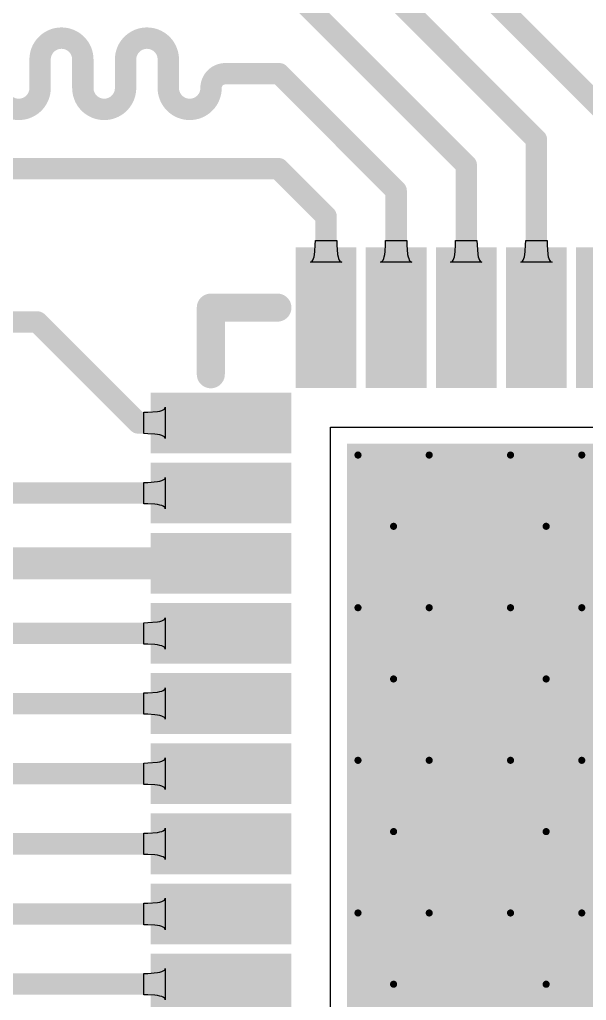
# Model space of a CAD drawing. Header units: millimetres. Extents: x 80 to 220, y 44 to 120.
# Drawn here: x 116.26 to 120.3, y 76.71 to 83.7 of the extents above; entities that cross this region are included whole.
import ezdxf

# ---------------------------------------------------------------- set-up
doc = ezdxf.new("R2010")
doc.units = ezdxf.units.MM
for name, color, linetype in [('BottomLayer', 5, 'Continuous'), ('DrillDrawing', 1, 'Continuous'), ('MultiLayer', 9, 'Continuous'), ('TopLayer', 1, 'Continuous'), ('TopOverlay', 2, 'Continuous'), ('TopPaste', 8, 'Continuous'), ('TopSolder', 216, 'Continuous'), ('ViaHoleLayer', 16, 'Continuous')]:
    doc.layers.add(name, color=color, linetype=linetype)

# ---------------------------------------------------------------- blocks, each defined once
blk = doc.blocks.new('QFN_64PIN_7')
at = {"layer": 'TopLayer'}
for points in [[(-3.5, -3.5), (3.5, -3.5), (-3.5, 3.5), (3.5, 3.5)], [(-4.9, -2.135), (-4.9, -2.365), (-4.1, -2.135), (-4.1, -2.365)], [(-4.9, -2.635), (-4.9, -2.865), (-4.1, -2.635), (-4.1, -2.865)], [(-4.9, -3.135), (-4.9, -3.365), (-4.1, -3.135), (-4.1, -3.365)], [(-4.9, -3.635), (-4.9, -3.865), (-4.1, -3.635), (-4.1, -3.865)], [(-3.635, -4.1), (-3.865, -4.1), (-3.635, -4.9), (-3.865, -4.9)], [(-3.135, -4.1), (-3.365, -4.1), (-3.135, -4.9), (-3.365, -4.9)], [(-2.635, -4.1), (-2.865, -4.1), (-2.635, -4.9), (-2.865, -4.9)], [(-2.135, -4.1), (-2.365, -4.1), (-2.135, -4.9), (-2.365, -4.9)], [(-1.635, -4.1), (-1.865, -4.1), (-1.635, -4.9), (-1.865, -4.9)], [(-1.135, -4.1), (-1.365, -4.1), (-1.135, -4.9), (-1.365, -4.9)], [(-0.635, -4.1), (-0.865, -4.1), (-0.635, -4.9), (-0.865, -4.9)], [(-0.135, -4.1), (-0.365, -4.1), (-0.135, -4.9), (-0.365, -4.9)], [(0.365, -4.1), (0.135, -4.1), (0.365, -4.9), (0.135, -4.9)]]:
    blk.add_solid(points, dxfattribs=at)
at = {"layer": 'TopOverlay', "const_width": 0.2}
for points in [[(-4.572, -4.572), (-4.572, -4.097)], [(-4.097, -4.572), (-4.572, -4.572)]]:
    blk.add_lwpolyline(points, dxfattribs=at)
at = {"layer": 'TopOverlay', "const_width": 0.1}
for points in [[(-4.622, -4.097, 1), (-4.522, -4.097, 1)], [(-4.622, -4.572, 1), (-4.522, -4.572, 1)], [(-4.622, -4.572, 1), (-4.522, -4.572, 1)], [(-4.147, -4.572, 1), (-4.047, -4.572, 1)]]:
    blk.add_lwpolyline(points, format="xyb", close=True, dxfattribs=at)
at = {"layer": 'TopPaste'}
for points in [[(-3.5, -3.5), (3.5, -3.5), (-3.5, 3.5), (3.5, 3.5)], [(-4.9, -2.135), (-4.9, -2.365), (-4.1, -2.135), (-4.1, -2.365)], [(-4.9, -2.635), (-4.9, -2.865), (-4.1, -2.635), (-4.1, -2.865)], [(-4.9, -3.135), (-4.9, -3.365), (-4.1, -3.135), (-4.1, -3.365)], [(-4.9, -3.635), (-4.9, -3.865), (-4.1, -3.635), (-4.1, -3.865)], [(-3.635, -4.1), (-3.865, -4.1), (-3.635, -4.9), (-3.865, -4.9)], [(-3.135, -4.1), (-3.365, -4.1), (-3.135, -4.9), (-3.365, -4.9)], [(-2.635, -4.1), (-2.865, -4.1), (-2.635, -4.9), (-2.865, -4.9)], [(-2.135, -4.1), (-2.365, -4.1), (-2.135, -4.9), (-2.365, -4.9)], [(-1.635, -4.1), (-1.865, -4.1), (-1.635, -4.9), (-1.865, -4.9)], [(-1.135, -4.1), (-1.365, -4.1), (-1.135, -4.9), (-1.365, -4.9)], [(-0.635, -4.1), (-0.865, -4.1), (-0.635, -4.9), (-0.865, -4.9)], [(-0.135, -4.1), (-0.365, -4.1), (-0.135, -4.9), (-0.365, -4.9)], [(0.365, -4.1), (0.135, -4.1), (0.365, -4.9), (0.135, -4.9)]]:
    blk.add_solid(points, dxfattribs=at)
at = {"layer": 'TopSolder'}
for points in [[(-3.6016, -3.6016), (3.6016, -3.6016), (-3.6016, 3.6016), (3.6016, 3.6016)], [(-5.0016, -1.5334), (-5.0016, -1.9666), (-3.9984, -1.5334), (-3.9984, -1.9666)], [(-5.0016, -2.0334), (-5.0016, -2.4666), (-3.9984, -2.0334), (-3.9984, -2.4666)], [(-5.0016, -2.5334), (-5.0016, -2.9666), (-3.9984, -2.5334), (-3.9984, -2.9666)], [(-5.0016, -3.0334), (-5.0016, -3.4666), (-3.9984, -3.0334), (-3.9984, -3.4666)], [(-5.0016, -3.5334), (-5.0016, -3.9666), (-3.9984, -3.5334), (-3.9984, -3.9666)], [(-3.5334, -3.9984), (-3.9666, -3.9984), (-3.5334, -5.0016), (-3.9666, -5.0016)], [(-3.0334, -3.9984), (-3.4666, -3.9984), (-3.0334, -5.0016), (-3.4666, -5.0016)], [(-2.5334, -3.9984), (-2.9666, -3.9984), (-2.5334, -5.0016), (-2.9666, -5.0016)], [(-2.0334, -3.9984), (-2.4666, -3.9984), (-2.0334, -5.0016), (-2.4666, -5.0016)], [(-1.5334, -3.9984), (-1.9666, -3.9984), (-1.5334, -5.0016), (-1.9666, -5.0016)], [(-1.0334, -3.9984), (-1.4666, -3.9984), (-1.0334, -5.0016), (-1.4666, -5.0016)], [(-0.5334, -3.9984), (-0.9666, -3.9984), (-0.5334, -5.0016), (-0.9666, -5.0016)], [(-0.0334, -3.9984), (-0.4666, -3.9984), (-0.0334, -5.0016), (-0.4666, -5.0016)], [(0.4666, -3.9984), (0.0334, -3.9984), (0.4666, -5.0016), (0.0334, -5.0016)]]:
    blk.add_solid(points, dxfattribs=at)

msp = doc.modelspace()

# ---------------------------------------------------------------- linework, layer by layer
at = {"layer": 'BottomLayer', "const_width": 0.225}
for points in [[(118.8127, 80.3468, 1), (119.0377, 80.3468, 1)], [(118.8127, 80.3468, 1), (119.0377, 80.3468, 1)], [(118.8127, 80.3468, 1), (119.0377, 80.3468, 1)], [(118.8127, 80.3468, 1), (119.0377, 80.3468, 1)], [(119.9007, 80.3468, 1), (120.1257, 80.3468, 1)], [(118.8127, 79.2588, 1), (119.0377, 79.2588, 1)], [(118.8127, 79.2588, 1), (119.0377, 79.2588, 1)], [(118.8127, 79.2588, 1), (119.0377, 79.2588, 1)], [(119.9007, 79.2588, 1), (120.1257, 79.2588, 1)], [(118.8127, 78.1709, 1), (119.0377, 78.1709, 1)], [(118.8127, 78.1709, 1), (119.0377, 78.1709, 1)], [(118.8127, 78.1709, 1), (119.0377, 78.1709, 1)], [(119.9007, 78.1709, 1), (120.1257, 78.1709, 1)], [(118.8127, 77.0829, 1), (119.0377, 77.0829, 1)], [(118.8127, 77.0829, 1), (119.0377, 77.0829, 1)], [(118.8127, 77.0829, 1), (119.0377, 77.0829, 1)], [(119.9007, 77.0829, 1), (120.1257, 77.0829, 1)]]:
    msp.add_lwpolyline(points, format="xyb", close=True, dxfattribs=at)
at = {"layer": 'DrillDrawing', "const_width": 0.0508}
for points in [[(118.6712, 80.6008), (119.1792, 80.6008)], [(118.6712, 80.6008), (118.9252, 80.0928)], [(118.6712, 80.6008), (119.1792, 80.6008)], [(118.6712, 80.6008), (118.9252, 80.0928)], [(118.6712, 80.6008), (119.1792, 80.6008)], [(118.6712, 80.6008), (118.9252, 80.0928)], [(118.6712, 80.6008), (119.1792, 80.6008)], [(118.6712, 80.6008), (118.9252, 80.0928)], [(118.9252, 80.0928), (119.1792, 80.6008)], [(118.9252, 80.0928), (119.1792, 80.6008)], [(118.9252, 80.0928), (119.1792, 80.6008)], [(118.9252, 80.0928), (119.1792, 80.6008)], [(119.7592, 80.6008), (120.2672, 80.6008)], [(119.7592, 80.6008), (120.0132, 80.0928)], [(120.0132, 80.0928), (120.2672, 80.6008)], [(118.6712, 79.5128), (119.1792, 79.5128)], [(118.6712, 79.5128), (118.9252, 79.0048)], [(118.6712, 79.5128), (119.1792, 79.5128)], [(118.6712, 79.5128), (118.9252, 79.0048)], [(118.6712, 79.5128), (119.1792, 79.5128)], [(118.6712, 79.5128), (118.9252, 79.0048)], [(118.9252, 79.0048), (119.1792, 79.5128)], [(118.9252, 79.0048), (119.1792, 79.5128)], [(118.9252, 79.0048), (119.1792, 79.5128)], [(119.7592, 79.5128), (120.2672, 79.5128)], [(119.7592, 79.5128), (120.0132, 79.0048)], [(120.0132, 79.0048), (120.2672, 79.5128)], [(118.6712, 78.4249), (119.1792, 78.4249)], [(118.6712, 78.4249), (118.9252, 77.9169)], [(118.6712, 78.4249), (119.1792, 78.4249)], [(118.6712, 78.4249), (118.9252, 77.9169)], [(118.6712, 78.4249), (119.1792, 78.4249)], [(118.6712, 78.4249), (118.9252, 77.9169)], [(118.9252, 77.9169), (119.1792, 78.4249)], [(118.9252, 77.9169), (119.1792, 78.4249)], [(118.9252, 77.9169), (119.1792, 78.4249)], [(119.7592, 78.4249), (120.2672, 78.4249)], [(119.7592, 78.4249), (120.0132, 77.9169)], [(120.0132, 77.9169), (120.2672, 78.4249)], [(118.6712, 77.3369), (119.1792, 77.3369)], [(118.6712, 77.3369), (118.9252, 76.8289)], [(118.6712, 77.3369), (119.1792, 77.3369)], [(118.6712, 77.3369), (118.9252, 76.8289)], [(118.6712, 77.3369), (119.1792, 77.3369)], [(118.6712, 77.3369), (118.9252, 76.8289)], [(118.9252, 76.8289), (119.1792, 77.3369)], [(118.9252, 76.8289), (119.1792, 77.3369)], [(118.9252, 76.8289), (119.1792, 77.3369)], [(119.7592, 77.3369), (120.2672, 77.3369)], [(119.7592, 77.3369), (120.0132, 76.8289)], [(120.0132, 76.8289), (120.2672, 77.3369)]]:
    msp.add_lwpolyline(points, dxfattribs=at)
at = {"layer": 'DrillDrawing', "const_width": 0.0254}
for points in [[(118.6585, 80.6008, 1), (118.6839, 80.6008, 1)], [(118.6585, 80.6008, 1), (118.6839, 80.6008, 1)], [(118.6585, 80.6008, 1), (118.6839, 80.6008, 1)], [(118.6585, 80.6008, 1), (118.6839, 80.6008, 1)], [(118.6585, 80.6008, 1), (118.6839, 80.6008, 1)], [(118.6585, 80.6008, 1), (118.6839, 80.6008, 1)], [(118.6585, 80.6008, 1), (118.6839, 80.6008, 1)], [(118.6585, 80.6008, 1), (118.6839, 80.6008, 1)], [(119.1665, 80.6008, 1), (119.1919, 80.6008, 1)], [(119.1665, 80.6008, 1), (119.1919, 80.6008, 1)], [(119.1665, 80.6008, 1), (119.1919, 80.6008, 1)], [(119.1665, 80.6008, 1), (119.1919, 80.6008, 1)], [(119.1665, 80.6008, 1), (119.1919, 80.6008, 1)], [(119.1665, 80.6008, 1), (119.1919, 80.6008, 1)], [(119.1665, 80.6008, 1), (119.1919, 80.6008, 1)], [(119.1665, 80.6008, 1), (119.1919, 80.6008, 1)], [(119.7465, 80.6008, 1), (119.7719, 80.6008, 1)], [(119.7465, 80.6008, 1), (119.7719, 80.6008, 1)], [(120.2545, 80.6008, 1), (120.2799, 80.6008, 1)], [(120.2545, 80.6008, 1), (120.2799, 80.6008, 1)], [(118.9125, 80.0928, 1), (118.9379, 80.0928, 1)], [(118.9125, 80.0928, 1), (118.9379, 80.0928, 1)], [(118.9125, 80.0928, 1), (118.9379, 80.0928, 1)], [(118.9125, 80.0928, 1), (118.9379, 80.0928, 1)], [(118.9125, 80.0928, 1), (118.9379, 80.0928, 1)], [(118.9125, 80.0928, 1), (118.9379, 80.0928, 1)], [(118.9125, 80.0928, 1), (118.9379, 80.0928, 1)], [(118.9125, 80.0928, 1), (118.9379, 80.0928, 1)], [(120.0005, 80.0928, 1), (120.0259, 80.0928, 1)], [(120.0005, 80.0928, 1), (120.0259, 80.0928, 1)], [(118.6585, 79.5128, 1), (118.6839, 79.5128, 1)], [(118.6585, 79.5128, 1), (118.6839, 79.5128, 1)], [(118.6585, 79.5128, 1), (118.6839, 79.5128, 1)], [(118.6585, 79.5128, 1), (118.6839, 79.5128, 1)], [(118.6585, 79.5128, 1), (118.6839, 79.5128, 1)], [(118.6585, 79.5128, 1), (118.6839, 79.5128, 1)], [(119.1665, 79.5128, 1), (119.1919, 79.5128, 1)], [(119.1665, 79.5128, 1), (119.1919, 79.5128, 1)], [(119.1665, 79.5128, 1), (119.1919, 79.5128, 1)], [(119.1665, 79.5128, 1), (119.1919, 79.5128, 1)], [(119.1665, 79.5128, 1), (119.1919, 79.5128, 1)], [(119.1665, 79.5128, 1), (119.1919, 79.5128, 1)], [(119.7465, 79.5128, 1), (119.7719, 79.5128, 1)], [(119.7465, 79.5128, 1), (119.7719, 79.5128, 1)], [(120.2545, 79.5128, 1), (120.2799, 79.5128, 1)], [(120.2545, 79.5128, 1), (120.2799, 79.5128, 1)], [(118.9125, 79.0048, 1), (118.9379, 79.0048, 1)], [(118.9125, 79.0048, 1), (118.9379, 79.0048, 1)], [(118.9125, 79.0048, 1), (118.9379, 79.0048, 1)], [(118.9125, 79.0048, 1), (118.9379, 79.0048, 1)], [(118.9125, 79.0048, 1), (118.9379, 79.0048, 1)], [(118.9125, 79.0048, 1), (118.9379, 79.0048, 1)], [(120.0005, 79.0048, 1), (120.0259, 79.0048, 1)], [(120.0005, 79.0048, 1), (120.0259, 79.0048, 1)], [(118.6585, 78.4249, 1), (118.6839, 78.4249, 1)], [(118.6585, 78.4249, 1), (118.6839, 78.4249, 1)], [(118.6585, 78.4249, 1), (118.6839, 78.4249, 1)], [(118.6585, 78.4249, 1), (118.6839, 78.4249, 1)], [(118.6585, 78.4249, 1), (118.6839, 78.4249, 1)], [(118.6585, 78.4249, 1), (118.6839, 78.4249, 1)], [(119.1665, 78.4249, 1), (119.1919, 78.4249, 1)], [(119.1665, 78.4249, 1), (119.1919, 78.4249, 1)], [(119.1665, 78.4249, 1), (119.1919, 78.4249, 1)], [(119.1665, 78.4249, 1), (119.1919, 78.4249, 1)], [(119.1665, 78.4249, 1), (119.1919, 78.4249, 1)], [(119.1665, 78.4249, 1), (119.1919, 78.4249, 1)], [(119.7465, 78.4249, 1), (119.7719, 78.4249, 1)], [(119.7465, 78.4249, 1), (119.7719, 78.4249, 1)], [(120.2545, 78.4249, 1), (120.2799, 78.4249, 1)], [(120.2545, 78.4249, 1), (120.2799, 78.4249, 1)], [(118.9125, 77.9169, 1), (118.9379, 77.9169, 1)], [(118.9125, 77.9169, 1), (118.9379, 77.9169, 1)], [(118.9125, 77.9169, 1), (118.9379, 77.9169, 1)], [(118.9125, 77.9169, 1), (118.9379, 77.9169, 1)], [(118.9125, 77.9169, 1), (118.9379, 77.9169, 1)], [(118.9125, 77.9169, 1), (118.9379, 77.9169, 1)], [(120.0005, 77.9169, 1), (120.0259, 77.9169, 1)], [(120.0005, 77.9169, 1), (120.0259, 77.9169, 1)], [(118.6585, 77.3369, 1), (118.6839, 77.3369, 1)], [(118.6585, 77.3369, 1), (118.6839, 77.3369, 1)], [(118.6585, 77.3369, 1), (118.6839, 77.3369, 1)], [(118.6585, 77.3369, 1), (118.6839, 77.3369, 1)], [(118.6585, 77.3369, 1), (118.6839, 77.3369, 1)], [(118.6585, 77.3369, 1), (118.6839, 77.3369, 1)], [(119.1665, 77.3369, 1), (119.1919, 77.3369, 1)], [(119.1665, 77.3369, 1), (119.1919, 77.3369, 1)], [(119.1665, 77.3369, 1), (119.1919, 77.3369, 1)], [(119.1665, 77.3369, 1), (119.1919, 77.3369, 1)], [(119.1665, 77.3369, 1), (119.1919, 77.3369, 1)], [(119.1665, 77.3369, 1), (119.1919, 77.3369, 1)], [(119.7465, 77.3369, 1), (119.7719, 77.3369, 1)], [(119.7465, 77.3369, 1), (119.7719, 77.3369, 1)], [(120.2545, 77.3369, 1), (120.2799, 77.3369, 1)], [(120.2545, 77.3369, 1), (120.2799, 77.3369, 1)], [(118.9125, 76.8289, 1), (118.9379, 76.8289, 1)], [(118.9125, 76.8289, 1), (118.9379, 76.8289, 1)], [(118.9125, 76.8289, 1), (118.9379, 76.8289, 1)], [(118.9125, 76.8289, 1), (118.9379, 76.8289, 1)], [(118.9125, 76.8289, 1), (118.9379, 76.8289, 1)], [(118.9125, 76.8289, 1), (118.9379, 76.8289, 1)], [(120.0005, 76.8289, 1), (120.0259, 76.8289, 1)], [(120.0005, 76.8289, 1), (120.0259, 76.8289, 1)]]:
    msp.add_lwpolyline(points, format="xyb", close=True, dxfattribs=at)
at = {"layer": 'MultiLayer', "const_width": 0.225}
for points in [[(118.8127, 80.3468, 1), (119.0377, 80.3468, 1)], [(118.8127, 80.3468, 1), (119.0377, 80.3468, 1)], [(118.8127, 80.3468, 1), (119.0377, 80.3468, 1)], [(118.8127, 80.3468, 1), (119.0377, 80.3468, 1)], [(119.9007, 80.3468, 1), (120.1257, 80.3468, 1)], [(118.8127, 79.2588, 1), (119.0377, 79.2588, 1)], [(118.8127, 79.2588, 1), (119.0377, 79.2588, 1)], [(118.8127, 79.2588, 1), (119.0377, 79.2588, 1)], [(119.9007, 79.2588, 1), (120.1257, 79.2588, 1)], [(118.8127, 78.1709, 1), (119.0377, 78.1709, 1)], [(118.8127, 78.1709, 1), (119.0377, 78.1709, 1)], [(118.8127, 78.1709, 1), (119.0377, 78.1709, 1)], [(119.9007, 78.1709, 1), (120.1257, 78.1709, 1)], [(118.8127, 77.0829, 1), (119.0377, 77.0829, 1)], [(118.8127, 77.0829, 1), (119.0377, 77.0829, 1)], [(118.8127, 77.0829, 1), (119.0377, 77.0829, 1)], [(119.9007, 77.0829, 1), (120.1257, 77.0829, 1)]]:
    msp.add_lwpolyline(points, format="xyb", close=True, dxfattribs=at)
at = {"layer": 'TopLayer'}
for p, q in [((118.3642, 82.0512), (118.367, 82.1)), ((118.367, 82.1), (118.3674, 82.1289)), ((118.3674, 82.1289), (118.5198, 82.1289)), ((118.5198, 82.1289), (118.5202, 82.1)), ((118.5202, 82.1), (118.5255, 82.0314)), ((118.8642, 82.0512), (118.867, 82.1)), ((118.867, 82.1), (118.8674, 82.1289)), ((118.8674, 82.1289), (119.0198, 82.1289)), ((119.0198, 82.1289), (119.0202, 82.1)), ((119.0202, 82.1), (119.0255, 82.0314)), ((119.3642, 82.0512), (119.367, 82.1)), ((119.367, 82.1), (119.3674, 82.1289)), ((119.3674, 82.1289), (119.5198, 82.1289)), ((119.5198, 82.1289), (119.5202, 82.1)), ((119.5202, 82.1), (119.5255, 82.0314)), ((119.8642, 82.0512), (119.867, 82.1)), ((119.867, 82.1), (119.8674, 82.1289)), ((119.8674, 82.1289), (120.0198, 82.1289)), ((120.0198, 82.1289), (120.0202, 82.1)), ((120.0202, 82.1), (120.0255, 82.0314)), ((118.3499, 81.9903), (118.3545, 82.0009)), ((118.3545, 82.0009), (118.3585, 82.0146)), ((118.3585, 82.0146), (118.3617, 82.0314)), ((118.3617, 82.0314), (118.3642, 82.0512)), ((118.5255, 82.0314), (118.5287, 82.0146)), ((118.5287, 82.0146), (118.5327, 82.0009)), ((118.5327, 82.0009), (118.5373, 81.9903)), ((118.8499, 81.9903), (118.8545, 82.0009)), ((118.8545, 82.0009), (118.8585, 82.0146)), ((118.8585, 82.0146), (118.8617, 82.0314)), ((118.8617, 82.0314), (118.8642, 82.0512)), ((119.0255, 82.0314), (119.0287, 82.0146)), ((119.0287, 82.0146), (119.0327, 82.0009)), ((119.0327, 82.0009), (119.0373, 81.9903)), ((119.3499, 81.9903), (119.3545, 82.0009)), ((119.3545, 82.0009), (119.3585, 82.0146)), ((119.3585, 82.0146), (119.3617, 82.0314)), ((119.3617, 82.0314), (119.3642, 82.0512)), ((119.5255, 82.0314), (119.5287, 82.0146)), ((119.5287, 82.0146), (119.5327, 82.0009)), ((119.5327, 82.0009), (119.5373, 81.9903)), ((119.8499, 81.9903), (119.8545, 82.0009)), ((119.8545, 82.0009), (119.8585, 82.0146)), ((119.8585, 82.0146), (119.8617, 82.0314)), ((119.8617, 82.0314), (119.8642, 82.0512)), ((120.0255, 82.0314), (120.0287, 82.0146)), ((120.0287, 82.0146), (120.0327, 82.0009)), ((120.0327, 82.0009), (120.0373, 81.9903)), ((118.3317, 81.9765), (118.3384, 81.9781)), ((118.5556, 81.9765), (118.3317, 81.9765)), ((118.3384, 81.9781), (118.3445, 81.9826)), ((118.3445, 81.9826), (118.3499, 81.9903)), ((118.5373, 81.9903), (118.5427, 81.9826)), ((118.5427, 81.9826), (118.5488, 81.9781)), ((118.5488, 81.9781), (118.5556, 81.9765)), ((118.8316, 81.9765), (118.8384, 81.9781)), ((119.0556, 81.9765), (118.8316, 81.9765)), ((118.8384, 81.9781), (118.8445, 81.9826)), ((118.8445, 81.9826), (118.8499, 81.9903)), ((119.0373, 81.9903), (119.0427, 81.9826)), ((119.0427, 81.9826), (119.0488, 81.9781)), ((119.0488, 81.9781), (119.0556, 81.9765)), ((119.3316, 81.9765), (119.3384, 81.9781)), ((119.5555, 81.9765), (119.3316, 81.9765)), ((119.3384, 81.9781), (119.3445, 81.9826)), ((119.3445, 81.9826), (119.3499, 81.9903)), ((119.5373, 81.9903), (119.5427, 81.9826)), ((119.5427, 81.9826), (119.5488, 81.9781)), ((119.5488, 81.9781), (119.5555, 81.9765)), ((119.8316, 81.9765), (119.8384, 81.9781)), ((120.0555, 81.9765), (119.8316, 81.9765)), ((119.8384, 81.9781), (119.8445, 81.9826)), ((119.8445, 81.9826), (119.8499, 81.9903)), ((120.0373, 81.9903), (120.0427, 81.9826)), ((120.0427, 81.9826), (120.0488, 81.9781)), ((120.0488, 81.9781), (120.0555, 81.9765)), ((117.1442, 80.9058), (117.1732, 80.9061)), ((117.1442, 80.7534), (117.1442, 80.9058)), ((117.1732, 80.9061), (117.2418, 80.9115)), ((117.2418, 80.9115), (117.2585, 80.9147)), ((117.2585, 80.9147), (117.2723, 80.9187)), ((117.2723, 80.9187), (117.2829, 80.9233)), ((117.2829, 80.9233), (117.2905, 80.9287)), ((117.2905, 80.9287), (117.2951, 80.9347)), ((117.2951, 80.9347), (117.2966, 80.9415)), ((117.2966, 80.9415), (117.2966, 80.7176)), ((117.1732, 80.753), (117.1442, 80.7534)), ((117.222, 80.7502), (117.1732, 80.753)), ((117.2418, 80.7477), (117.222, 80.7502)), ((117.2585, 80.7444), (117.2418, 80.7477)), ((117.2723, 80.7405), (117.2585, 80.7444)), ((118.4746, 80.3336), (118.4746, 80.7986)), ((118.4746, 80.7986), (125.9126, 80.7986)), ((117.2829, 80.7359), (117.2723, 80.7405)), ((117.2905, 80.7305), (117.2829, 80.7359)), ((117.2951, 80.7244), (117.2905, 80.7305)), ((117.2966, 80.7176), (117.2951, 80.7244)), ((117.1442, 80.4058), (117.1732, 80.4061)), ((117.1442, 80.2534), (117.1442, 80.4058)), ((117.1732, 80.4061), (117.2418, 80.4115)), ((117.2418, 80.4115), (117.2585, 80.4147)), ((117.2585, 80.4147), (117.2723, 80.4187)), ((117.2723, 80.4187), (117.2829, 80.4233)), ((117.2829, 80.4233), (117.2905, 80.4287)), ((117.2905, 80.4287), (117.2951, 80.4347)), ((117.2951, 80.4347), (117.2966, 80.4415)), ((117.2966, 80.4415), (117.2966, 80.2176)), ((118.4746, 79.8336), (118.4746, 80.3336)), ((117.1732, 80.253), (117.1442, 80.2534)), ((117.222, 80.2502), (117.1732, 80.253)), ((117.2418, 80.2477), (117.222, 80.2502)), ((117.2585, 80.2444), (117.2418, 80.2477)), ((117.2723, 80.2405), (117.2585, 80.2444)), ((117.2829, 80.2359), (117.2723, 80.2405)), ((117.2905, 80.2305), (117.2829, 80.2359)), ((117.2951, 80.2244), (117.2905, 80.2305)), ((117.2966, 80.2176), (117.2951, 80.2244)), ((118.4746, 79.3336), (118.4746, 79.8336)), ((117.2418, 79.4115), (117.2585, 79.4147)), ((117.2585, 79.4147), (117.2723, 79.4187)), ((117.2723, 79.4187), (117.2829, 79.4233)), ((117.2829, 79.4233), (117.2905, 79.4287)), ((117.2905, 79.4287), (117.2951, 79.4347)), ((117.2951, 79.4347), (117.2966, 79.4415)), ((117.2966, 79.4415), (117.2966, 79.2176)), ((117.1442, 79.4058), (117.1732, 79.4061)), ((117.1442, 79.2534), (117.1442, 79.4058)), ((117.1732, 79.4061), (117.2418, 79.4115)), ((118.4746, 78.8336), (118.4746, 79.3336)), ((117.1732, 79.253), (117.1442, 79.2534)), ((117.222, 79.2502), (117.1732, 79.253)), ((117.2418, 79.2477), (117.222, 79.2502)), ((117.2585, 79.2444), (117.2418, 79.2477)), ((117.2723, 79.2405), (117.2585, 79.2444)), ((117.2829, 79.2359), (117.2723, 79.2405)), ((117.2905, 79.2305), (117.2829, 79.2359)), ((117.2951, 79.2244), (117.2905, 79.2305)), ((117.2966, 79.2176), (117.2951, 79.2244)), ((117.2829, 78.9233), (117.2905, 78.9287)), ((117.2905, 78.9287), (117.2951, 78.9347)), ((117.2951, 78.9347), (117.2966, 78.9415)), ((117.2966, 78.9415), (117.2966, 78.7176)), ((117.1442, 78.9058), (117.1732, 78.9061)), ((117.1442, 78.7534), (117.1442, 78.9058)), ((117.1732, 78.9061), (117.2418, 78.9115)), ((117.2418, 78.9115), (117.2585, 78.9147)), ((117.2585, 78.9147), (117.2723, 78.9187)), ((117.2723, 78.9187), (117.2829, 78.9233)), ((118.4746, 78.3336), (118.4746, 78.8336)), ((117.1732, 78.753), (117.1442, 78.7534)), ((117.222, 78.7502), (117.1732, 78.753)), ((117.2418, 78.7477), (117.222, 78.7502)), ((117.2585, 78.7445), (117.2418, 78.7477)), ((117.2723, 78.7405), (117.2585, 78.7445)), ((117.2829, 78.7359), (117.2723, 78.7405)), ((117.2905, 78.7305), (117.2829, 78.7359)), ((117.2951, 78.7244), (117.2905, 78.7305)), ((117.2966, 78.7176), (117.2951, 78.7244)), ((117.2951, 78.4348), (117.2966, 78.4415)), ((117.2966, 78.4415), (117.2966, 78.2176)), ((117.1442, 78.4058), (117.1732, 78.4061)), ((117.1442, 78.2534), (117.1442, 78.4058)), ((117.1732, 78.4061), (117.2418, 78.4115)), ((117.2418, 78.4115), (117.2585, 78.4147)), ((117.2585, 78.4147), (117.2723, 78.4187)), ((117.2723, 78.4187), (117.2829, 78.4233)), ((117.2829, 78.4233), (117.2905, 78.4287)), ((117.2905, 78.4287), (117.2951, 78.4348)), ((118.4746, 77.8336), (118.4746, 78.3336)), ((117.1732, 78.253), (117.1442, 78.2534)), ((117.222, 78.2502), (117.1732, 78.253)), ((117.2418, 78.2477), (117.222, 78.2502)), ((117.2585, 78.2445), (117.2418, 78.2477)), ((117.2723, 78.2405), (117.2585, 78.2445)), ((117.2829, 78.2359), (117.2723, 78.2405)), ((117.2905, 78.2305), (117.2829, 78.2359)), ((117.2951, 78.2244), (117.2905, 78.2305)), ((117.2966, 78.2176), (117.2951, 78.2244)), ((117.1442, 77.9058), (117.1732, 77.9062)), ((117.1442, 77.7534), (117.1442, 77.9058)), ((117.1732, 77.9062), (117.2418, 77.9115)), ((117.2418, 77.9115), (117.2585, 77.9147)), ((117.2585, 77.9147), (117.2723, 77.9187)), ((117.2723, 77.9187), (117.2829, 77.9233)), ((117.2829, 77.9233), (117.2905, 77.9287)), ((117.2905, 77.9287), (117.2951, 77.9348)), ((117.2951, 77.9348), (117.2966, 77.9415)), ((117.2966, 77.9415), (117.2966, 77.7176)), ((118.4746, 77.3336), (118.4746, 77.8336)), ((117.1732, 77.753), (117.1442, 77.7534)), ((117.222, 77.7502), (117.1732, 77.753)), ((117.2418, 77.7477), (117.222, 77.7502)), ((117.2585, 77.7445), (117.2418, 77.7477)), ((117.2723, 77.7405), (117.2585, 77.7445)), ((117.2829, 77.7359), (117.2723, 77.7405)), ((117.2905, 77.7305), (117.2829, 77.7359)), ((117.2951, 77.7244), (117.2905, 77.7305)), ((117.2966, 77.7176), (117.2951, 77.7244)), ((117.1442, 77.4058), (117.1732, 77.4062)), ((117.1442, 77.2534), (117.1442, 77.4058)), ((117.1732, 77.4062), (117.2418, 77.4115)), ((117.2418, 77.4115), (117.2585, 77.4147)), ((117.2585, 77.4147), (117.2723, 77.4187)), ((117.2723, 77.4187), (117.2829, 77.4233)), ((117.2829, 77.4233), (117.2905, 77.4287)), ((117.2905, 77.4287), (117.2951, 77.4348)), ((117.2951, 77.4348), (117.2966, 77.4415)), ((117.2966, 77.4415), (117.2966, 77.2176)), ((118.4746, 76.8336), (118.4746, 77.3336)), ((117.1732, 77.253), (117.1442, 77.2534)), ((117.222, 77.2502), (117.1732, 77.253)), ((117.2418, 77.2477), (117.222, 77.2502)), ((117.2585, 77.2445), (117.2418, 77.2477)), ((117.2723, 77.2405), (117.2585, 77.2445)), ((117.2829, 77.2359), (117.2723, 77.2405)), ((117.2905, 77.2305), (117.2829, 77.2359)), ((117.2951, 77.2244), (117.2905, 77.2305)), ((117.2966, 77.2176), (117.2951, 77.2244)), ((117.1442, 76.9058), (117.1732, 76.9062)), ((117.1442, 76.7534), (117.1442, 76.9058)), ((117.1732, 76.9062), (117.2418, 76.9115)), ((117.2418, 76.9115), (117.2585, 76.9147)), ((117.2585, 76.9147), (117.2723, 76.9187)), ((117.2723, 76.9187), (117.2829, 76.9233)), ((117.2829, 76.9233), (117.2905, 76.9287)), ((117.2905, 76.9287), (117.2951, 76.9348)), ((117.2951, 76.9348), (117.2966, 76.9415)), ((117.2966, 76.9415), (117.2966, 76.7176)), ((118.4746, 76.3336), (118.4746, 76.8336)), ((117.1732, 76.753), (117.1442, 76.7534)), ((117.222, 76.7502), (117.1732, 76.753)), ((117.2418, 76.7477), (117.222, 76.7502)), ((117.2585, 76.7445), (117.2418, 76.7477)), ((117.2723, 76.7405), (117.2585, 76.7445)), ((117.2829, 76.7359), (117.2723, 76.7405)), ((117.2905, 76.7305), (117.2829, 76.7359)), ((117.2951, 76.7244), (117.2905, 76.7305)), ((117.2966, 76.7176), (117.2951, 76.7244))]:
    msp.add_line(p, q, dxfattribs=at)
for points, const_width in [([(118.2857, 85.19), (120.4436, 83.0321)], 0.1524), ([(118.2808, 84.5124), (119.9436, 82.8496)], 0.1524), ([(118.0555, 84.0552), (119.4436, 82.6671)], 0.1524), ([(116.404, 83.3186), (116.404, 83.4202)], 0.1524), ([(116.7088, 83.3186), (116.7088, 83.4202)], 0.1524), ([(117.0136, 83.3186), (117.0136, 83.4202)], 0.1524), ([(117.3184, 83.3186), (117.3184, 83.4202)], 0.1524), ([(116.404, 83.217), (116.404, 83.3186)], 0.1524), ([(116.7088, 83.217), (116.7088, 83.3186)], 0.1524), ([(117.0136, 83.217), (117.0136, 83.3186)], 0.1524), ([(117.3184, 83.217), (117.3184, 83.3186)], 0.1524), ([(117.7248, 83.3186), (117.928, 83.3186)], 0.1524), ([(117.928, 83.3186), (118.0108, 83.3186)], 0.1524), ([(118.0108, 83.3186), (118.1096, 83.3186)], 0.1524), ([(118.1096, 83.3186), (118.9436, 82.4846)], 0.1524), ([(119.9436, 81.5796), (119.9436, 82.8496)], 0.1524), ([(112.5879, 82.6422), (118.1035, 82.6422)], 0.1524), ([(118.1035, 82.6422), (118.4436, 82.3021)], 0.1524), ([(119.4436, 81.5796), (119.4436, 82.6671)], 0.1524), ([(118.9436, 81.5796), (118.9436, 82.4846)], 0.1524), ([(118.4436, 81.5796), (118.4436, 82.3021)], 0.1524), ([(116.1312, 81.549), (116.3845, 81.549)], 0.1524), ([(116.3845, 81.549), (117.1039, 80.8296)], 0.1524), ([(117.1039, 80.8296), (117.6936, 80.8296)], 0.1524), ([(112.7127, 80.3296), (117.6936, 80.3296)], 0.1524), ([(111.8397, 79.8296), (117.6936, 79.8296)], 0.2286), ([(110.9, 79.3296), (117.6936, 79.3296)], 0.1524), ([(110.0787, 78.8296), (117.6936, 78.8296)], 0.1524), ([(109.1055, 78.3296), (117.6936, 78.3296)], 0.1524), ([(107.5472, 77.8296), (117.6936, 77.8296)], 0.1524), ([(105.8642, 77.3296), (117.6936, 77.3296)], 0.1524), ([(105.125, 76.8296), (117.6936, 76.8296)], 0.1524)]:
    msp.add_lwpolyline(points, dxfattribs=dict(at, const_width=const_width))
at = {"layer": 'TopLayer', "const_width": 0.1524}
for points in [[(116.404, 83.4202, -0.414214), (116.5564, 83.5726)], [(116.5564, 83.5726, -0.414214), (116.7088, 83.4202)], [(117.0136, 83.4202, -0.414214), (117.166, 83.5726)], [(117.166, 83.5726, -0.414214), (117.3184, 83.4202)], [(117.6232, 83.217, -0.414214), (117.7248, 83.3186)], [(116.2516, 83.0646, -0.414214), (116.0992, 83.217)], [(116.404, 83.217, -0.414214), (116.2516, 83.0646)], [(116.8612, 83.0646, -0.414214), (116.7088, 83.217)], [(117.0136, 83.217, -0.414214), (116.8612, 83.0646)], [(117.4708, 83.0646, -0.414214), (117.3184, 83.217)], [(117.6232, 83.217, -0.414214), (117.4708, 83.0646)]]:
    msp.add_lwpolyline(points, format="xyb", dxfattribs=at)
at = {"layer": 'TopLayer'}
for points, const_width in [([(116.5183, 83.5726, 1), (116.5945, 83.5726, 1)], 0.0762), ([(116.5183, 83.5726, 1), (116.5945, 83.5726, 1)], 0.0762), ([(117.1279, 83.5726, 1), (117.2041, 83.5726, 1)], 0.0762), ([(117.1279, 83.5726, 1), (117.2041, 83.5726, 1)], 0.0762), ([(116.3659, 83.4202, 1), (116.4421, 83.4202, 1)], 0.0762), ([(116.3659, 83.4202, 1), (116.4421, 83.4202, 1)], 0.0762), ([(116.6707, 83.4202, 1), (116.7469, 83.4202, 1)], 0.0762), ([(116.6707, 83.4202, 1), (116.7469, 83.4202, 1)], 0.0762), ([(116.9755, 83.4202, 1), (117.0517, 83.4202, 1)], 0.0762), ([(116.9755, 83.4202, 1), (117.0517, 83.4202, 1)], 0.0762), ([(117.2803, 83.4202, 1), (117.3565, 83.4202, 1)], 0.0762), ([(117.2803, 83.4202, 1), (117.3565, 83.4202, 1)], 0.0762), ([(116.3659, 83.3186, 1), (116.4421, 83.3186, 1)], 0.0762), ([(116.3659, 83.3186, 1), (116.4421, 83.3186, 1)], 0.0762), ([(116.6707, 83.3186, 1), (116.7469, 83.3186, 1)], 0.0762), ([(116.6707, 83.3186, 1), (116.7469, 83.3186, 1)], 0.0762), ([(116.9755, 83.3186, 1), (117.0517, 83.3186, 1)], 0.0762), ([(116.9755, 83.3186, 1), (117.0517, 83.3186, 1)], 0.0762), ([(117.2803, 83.3186, 1), (117.3565, 83.3186, 1)], 0.0762), ([(117.2803, 83.3186, 1), (117.3565, 83.3186, 1)], 0.0762), ([(117.6867, 83.3186, 1), (117.7629, 83.3186, 1)], 0.0762), ([(117.6867, 83.3186, 1), (117.7629, 83.3186, 1)], 0.0762), ([(117.8899, 83.3186, 1), (117.9661, 83.3186, 1)], 0.0762), ([(117.8899, 83.3186, 1), (117.9661, 83.3186, 1)], 0.0762), ([(117.9727, 83.3186, 1), (118.0489, 83.3186, 1)], 0.0762), ([(117.9727, 83.3186, 1), (118.0489, 83.3186, 1)], 0.0762), ([(118.0715, 83.3186, 1), (118.1477, 83.3186, 1)], 0.0762), ([(118.0715, 83.3186, 1), (118.1477, 83.3186, 1)], 0.0762), ([(116.3659, 83.217, 1), (116.4421, 83.217, 1)], 0.0762), ([(116.3659, 83.217, 1), (116.4421, 83.217, 1)], 0.0762), ([(116.6707, 83.217, 1), (116.7469, 83.217, 1)], 0.0762), ([(116.6707, 83.217, 1), (116.7469, 83.217, 1)], 0.0762), ([(116.9755, 83.217, 1), (117.0517, 83.217, 1)], 0.0762), ([(116.9755, 83.217, 1), (117.0517, 83.217, 1)], 0.0762), ([(117.2803, 83.217, 1), (117.3565, 83.217, 1)], 0.0762), ([(117.2803, 83.217, 1), (117.3565, 83.217, 1)], 0.0762), ([(117.5851, 83.217, 1), (117.6613, 83.217, 1)], 0.0762), ([(117.5851, 83.217, 1), (117.6613, 83.217, 1)], 0.0762), ([(116.2135, 83.0646, 1), (116.2897, 83.0646, 1)], 0.0762), ([(116.2135, 83.0646, 1), (116.2897, 83.0646, 1)], 0.0762), ([(116.8231, 83.0646, 1), (116.8993, 83.0646, 1)], 0.0762), ([(116.8231, 83.0646, 1), (116.8993, 83.0646, 1)], 0.0762), ([(117.4327, 83.0646, 1), (117.5089, 83.0646, 1)], 0.0762), ([(117.4327, 83.0646, 1), (117.5089, 83.0646, 1)], 0.0762), ([(119.9055, 82.8496, 1), (119.9817, 82.8496, 1)], 0.0762), ([(119.9055, 82.8496, 1), (119.9817, 82.8496, 1)], 0.0762), ([(118.0654, 82.6422, 1), (118.1416, 82.6422, 1)], 0.0762), ([(118.0654, 82.6422, 1), (118.1416, 82.6422, 1)], 0.0762), ([(119.4055, 82.6671, 1), (119.4817, 82.6671, 1)], 0.0762), ([(119.4055, 82.6671, 1), (119.4817, 82.6671, 1)], 0.0762), ([(118.9055, 82.4846, 1), (118.9817, 82.4846, 1)], 0.0762), ([(118.9055, 82.4846, 1), (118.9817, 82.4846, 1)], 0.0762), ([(118.4055, 82.3021, 1), (118.4817, 82.3021, 1)], 0.0762), ([(118.4055, 82.3021, 1), (118.4817, 82.3021, 1)], 0.0762), ([(118.4055, 81.5796, 1), (118.4817, 81.5796, 1)], 0.0762), ([(118.9055, 81.5796, 1), (118.9817, 81.5796, 1)], 0.0762), ([(119.4055, 81.5796, 1), (119.4817, 81.5796, 1)], 0.0762), ([(119.9055, 81.5796, 1), (119.9817, 81.5796, 1)], 0.0762), ([(116.3464, 81.549, 1), (116.4226, 81.549, 1)], 0.0762), ([(116.3464, 81.549, 1), (116.4226, 81.549, 1)], 0.0762), ([(117.0658, 80.8296, 1), (117.142, 80.8296, 1)], 0.0762), ([(117.0658, 80.8296, 1), (117.142, 80.8296, 1)], 0.0762), ([(117.6555, 80.8296, 1), (117.7317, 80.8296, 1)], 0.0762), ([(118.8127, 80.3468, 1), (119.0377, 80.3468, 1)], 0.225), ([(118.8127, 80.3468, 1), (119.0377, 80.3468, 1)], 0.225), ([(118.8127, 80.3468, 1), (119.0377, 80.3468, 1)], 0.225), ([(118.8127, 80.3468, 1), (119.0377, 80.3468, 1)], 0.225), ([(119.9007, 80.3468, 1), (120.1257, 80.3468, 1)], 0.225), ([(117.6555, 80.3296, 1), (117.7317, 80.3296, 1)], 0.0762), ([(117.6364, 79.8296, 1), (117.7507, 79.8296, 1)], 0.1143), ([(118.8127, 79.2588, 1), (119.0377, 79.2588, 1)], 0.225), ([(118.8127, 79.2588, 1), (119.0377, 79.2588, 1)], 0.225), ([(118.8127, 79.2588, 1), (119.0377, 79.2588, 1)], 0.225), ([(119.9007, 79.2588, 1), (120.1257, 79.2588, 1)], 0.225), ([(117.6555, 79.3296, 1), (117.7317, 79.3296, 1)], 0.0762), ([(117.6555, 78.8296, 1), (117.7317, 78.8296, 1)], 0.0762), ([(117.6555, 78.3296, 1), (117.7317, 78.3296, 1)], 0.0762), ([(118.8127, 78.1709, 1), (119.0377, 78.1709, 1)], 0.225), ([(118.8127, 78.1709, 1), (119.0377, 78.1709, 1)], 0.225), ([(118.8127, 78.1709, 1), (119.0377, 78.1709, 1)], 0.225), ([(119.9007, 78.1709, 1), (120.1257, 78.1709, 1)], 0.225), ([(117.6555, 77.8296, 1), (117.7317, 77.8296, 1)], 0.0762), ([(117.6555, 77.3296, 1), (117.7317, 77.3296, 1)], 0.0762), ([(118.8127, 77.0829, 1), (119.0377, 77.0829, 1)], 0.225), ([(118.8127, 77.0829, 1), (119.0377, 77.0829, 1)], 0.225), ([(118.8127, 77.0829, 1), (119.0377, 77.0829, 1)], 0.225), ([(119.9007, 77.0829, 1), (120.1257, 77.0829, 1)], 0.225), ([(117.6555, 76.8296, 1), (117.7317, 76.8296, 1)], 0.0762)]:
    msp.add_lwpolyline(points, format="xyb", close=True, dxfattribs=dict(at, const_width=const_width))
at = {"layer": 'ViaHoleLayer', "const_width": 0.1}
for points in [[(118.8752, 80.3468, 1), (118.9752, 80.3468, 1)], [(118.8752, 80.3468, 1), (118.9752, 80.3468, 1)], [(118.8752, 80.3468, 1), (118.9752, 80.3468, 1)], [(118.8752, 80.3468, 1), (118.9752, 80.3468, 1)], [(119.9632, 80.3468, 1), (120.0632, 80.3468, 1)], [(118.8752, 79.2588, 1), (118.9752, 79.2588, 1)], [(118.8752, 79.2588, 1), (118.9752, 79.2588, 1)], [(118.8752, 79.2588, 1), (118.9752, 79.2588, 1)], [(119.9632, 79.2588, 1), (120.0632, 79.2588, 1)], [(118.8752, 78.1709, 1), (118.9752, 78.1709, 1)], [(118.8752, 78.1709, 1), (118.9752, 78.1709, 1)], [(118.8752, 78.1709, 1), (118.9752, 78.1709, 1)], [(119.9632, 78.1709, 1), (120.0632, 78.1709, 1)], [(118.8752, 77.0829, 1), (118.9752, 77.0829, 1)], [(118.8752, 77.0829, 1), (118.9752, 77.0829, 1)], [(118.8752, 77.0829, 1), (118.9752, 77.0829, 1)], [(119.9632, 77.0829, 1), (120.0632, 77.0829, 1)]]:
    msp.add_lwpolyline(points, format="xyb", close=True, dxfattribs=at)

# ---------------------------------------------------------------- block references
at = {"rotation": 270}
msp.add_blockref('QFN_64PIN_7', (122.1936, 77.0796), dxfattribs=at)

doc.saveas('drawing.dxf')
